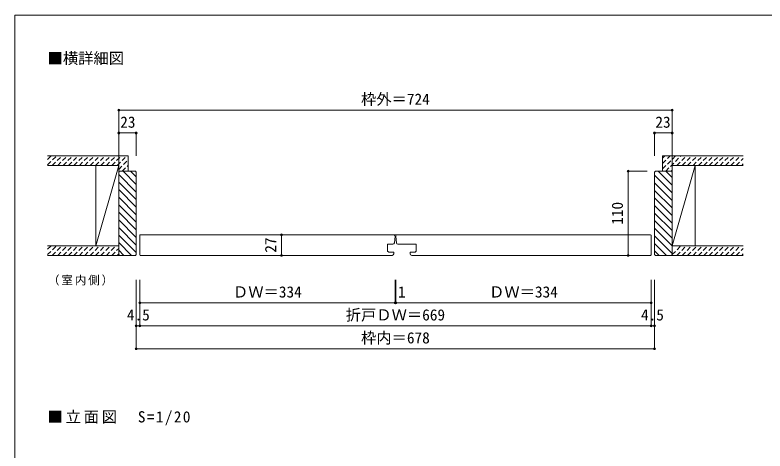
# Model space of a CAD drawing. Units: millimetres on the paper, with parts at other scales. Extents: x -197 to 198, y -138 to 137.
# Drawn here: x -197.2 to -1, y 23 to 137 of the extents above; entities that cross this region are included whole.
import ezdxf
from ezdxf.enums import TextEntityAlignment as Align

# ---------------------------------------------------------------- set-up
doc = ezdxf.new("R2010")
doc.units = ezdxf.units.MM
doc.header["$PDMODE"] = 32
doc.header["$PDSIZE"] = 0.5
doc.linetypes.add('DASHED1', pattern=[1.8, 1.2, -0.6])
for name, color, linetype, lineweight in [('0-3_仕上げ', 2, 'Continuous', 9), ('0-4_枠', 3, 'Continuous', 9), ('0-6_扉', 6, 'Continuous', 9), ('0-A_文字', 7, 'Continuous', 9), ('0-B_寸法', 7, 'Continuous', 9), ('0-C_ハッチ', 4, 'DASHED1', 9), ('F-0_補助線', 7, 'Continuous', 9)]:
    doc.layers.add(name, color=color, linetype=linetype, lineweight=lineweight)
doc.styles.add('ＭＳ ゴシック', font='')
doc.styles.get('ＭＳ ゴシック').set_extended_font_data('MS Gothic')

msp = doc.modelspace()

# ---------------------------------------------------------------- linework, layer by layer
at = {"layer": '0-3_仕上げ'}
for p, q in [((-188.667, 100.15), (-167.568, 100.15)), ((-170.068, 74.15), (-170.068, 100.15)), ((-167.568, 96.15), (-167.568, 100.15)), ((-27.768, 100.15), (-6.669, 100.15)), ((-27.768, 100.15), (-27.768, 96.15)), ((-25.268, 100.15), (-25.268, 74.15)), ((-188.667, 97.65), (-170.068, 97.65)), ((-176.068, 76.65), (-176.068, 97.65)), ((-25.268, 97.65), (-6.669, 97.65)), ((-19.268, 76.65), (-19.268, 97.65)), ((-188.667, 76.65), (-170.068, 76.65)), ((-25.268, 76.65), (-6.669, 76.65)), ((-188.667, 74.15), (-170.068, 74.15)), ((-25.268, 74.15), (-6.669, 74.15))]:
    msp.add_line(p, q, dxfattribs=at)
at = {"layer": '0-3_仕上げ', "color": 7}
for p, q in [((-170.068, 97.65), (-176.068, 76.65)), ((-19.268, 97.65), (-25.268, 76.65))]:
    msp.add_line(p, q, dxfattribs=at)
at = {"layer": '0-4_枠'}
for p, q in [((-169.868, 96.15), (-170.068, 95.95)), ((-169.868, 96.15), (-165.668, 96.15)), ((-165.468, 95.95), (-165.668, 96.15)), ((-29.668, 96.15), (-29.868, 95.95)), ((-29.668, 96.15), (-25.468, 96.15)), ((-25.268, 95.95), (-25.468, 96.15)), ((-165.468, 95.95), (-165.468, 74.35)), ((-169.868, 74.15), (-165.668, 74.15)), ((-165.468, 74.35), (-165.668, 74.15)), ((-29.668, 74.15), (-25.468, 74.15))]:
    msp.add_line(p, q, dxfattribs=at)
for points in [[(-169.868, 74.15), (-170.068, 74.35), (-170.068, 95.95)], [(-29.668, 74.15), (-29.868, 74.35), (-29.868, 95.95)], [(-25.268, 95.95), (-25.268, 74.35), (-25.468, 74.15)]]:
    msp.add_lwpolyline(points, dxfattribs=at)
at = {"layer": '0-6_扉'}
for p, q in [((-164.568, 79.409), (-164.427, 79.55)), ((-164.568, 79.409), (-164.427, 79.55)), ((-164.568, 79.409), (-164.427, 79.55)), ((-164.568, 79.409), (-164.427, 79.55)), ((-164.568, 79.409), (-164.427, 79.55)), ((-164.568, 79.409), (-164.427, 79.55)), ((-164.568, 79.409), (-164.568, 74.291)), ((-164.568, 79.409), (-164.568, 74.291)), ((-164.568, 79.409), (-164.568, 74.291)), ((-164.568, 79.409), (-164.568, 74.291)), ((-97.918, 77.415), (-97.77, 79.115)), ((-97.418, 77.415), (-97.566, 79.115)), ((-30.909, 79.55), (-97.285, 79.55)), ((-97.168, 79.55), (-88.568, 79.55)), ((-30.909, 79.55), (-88.568, 79.55)), ((-48.768, 79.55), (-33.768, 79.55)), ((-30.768, 79.409), (-30.909, 79.55)), ((-30.768, 79.409), (-30.909, 79.55)), ((-30.768, 79.409), (-30.909, 79.55)), ((-30.768, 79.409), (-30.909, 79.55)), ((-30.768, 79.409), (-30.768, 74.291)), ((-30.768, 79.409), (-30.768, 74.291)), ((-99.718, 75.233), (-99.718, 77.05)), ((-98.317, 77.05), (-99.718, 77.05)), ((-97.019, 77.05), (-92.218, 77.05)), ((-92.218, 75.233), (-92.218, 77.047)), ((-98.118, 74.95), (-98.118, 74.55)), ((-98.118, 74.95), (-98.118, 74.55)), ((-98.118, 74.55), (-98.118, 74.578)), ((-92.501, 74.95), (-93.818, 74.95)), ((-93.818, 74.55), (-93.818, 74.95)), ((-92.501, 74.95), (-92.218, 75.233)), ((-164.568, 74.291), (-164.427, 74.15)), ((-164.568, 74.291), (-164.427, 74.15)), ((-164.568, 74.291), (-164.427, 74.15)), ((-164.568, 74.291), (-164.427, 74.15)), ((-164.568, 74.291), (-164.427, 74.15)), ((-164.568, 74.291), (-164.427, 74.15)), ((-164.568, 74.291), (-164.427, 74.15)), ((-164.568, 74.291), (-164.427, 74.15)), ((-98.518, 74.15), (-164.427, 74.15)), ((-30.909, 74.15), (-93.418, 74.15)), ((-86.518, 74.15), (-93.418, 74.15)), ((-59.856, 74.15), (-39.856, 74.15)), ((-48.768, 74.15), (-33.768, 74.15)), ((-30.768, 74.291), (-30.909, 74.15)), ((-30.768, 74.291), (-30.909, 74.15)), ((-30.768, 74.291), (-30.909, 74.15)), ((-30.768, 74.291), (-30.909, 74.15))]:
    msp.add_line(p, q, dxfattribs=at)
for points in [[(-164.568, 79.409), (-164.427, 79.55), (-86.051, 79.55)], [(-164.568, 79.409), (-164.427, 79.55), (-94.768, 79.55)], [(-99.718, 75.233), (-99.435, 74.95), (-98.118, 74.95)]]:
    msp.add_lwpolyline(points, dxfattribs=at)
for centre, start, end in [((-98.168, 79.15), 355, 90), ((-98.168, 79.15), 355, 90), ((-97.168, 79.15), 90, 185), ((-98.317, 77.45), 270, 355), ((-97.019, 77.45), 185, 270), ((-98.518, 74.55), 270, 0), ((-98.518, 74.55), 270, 0), ((-93.418, 74.55), 180, 270)]:
    msp.add_arc(centre, 0.4, start, end, dxfattribs=at)
at = {"layer": '0-B_寸法', "color": 4}
for p, q in [((-170.068, 112.15), (-25.268, 112.15)), ((-170.068, 112.15), (-170.068, 100.15)), ((-25.268, 112.15), (-25.268, 100.15)), ((-170.068, 106.15), (-170.068, 100.15)), ((-170.068, 106.15), (-165.468, 106.15)), ((-165.468, 106.15), (-165.468, 100.15)), ((-29.868, 106.15), (-25.268, 106.15)), ((-29.868, 106.15), (-29.868, 100.15)), ((-25.268, 106.15), (-25.268, 100.15)), ((-36.768, 96.15), (-36.768, 74.15)), ((-36.768, 96.15), (-31.768, 96.15)), ((-127.486, 79.55), (-127.486, 74.15)), ((-36.768, 74.15), (-31.768, 74.15)), ((-165.468, 55.75), (-165.468, 67.75)), ((-164.568, 61.75), (-164.568, 67.75)), ((-97.77, 61.75), (-97.77, 67.75)), ((-97.566, 61.75), (-97.566, 67.75)), ((-30.768, 61.75), (-30.768, 67.75)), ((-29.868, 55.75), (-29.868, 67.75)), ((-164.568, 61.75), (-97.77, 61.75)), ((-164.568, 55.75), (-164.568, 61.75)), ((-97.77, 61.75), (-97.566, 61.75)), ((-97.566, 61.75), (-30.768, 61.75)), ((-30.768, 55.75), (-30.768, 61.75)), ((-165.468, 55.75), (-164.568, 55.75)), ((-165.468, 49.75), (-165.468, 55.75)), ((-164.568, 55.75), (-30.768, 55.75)), ((-30.768, 55.75), (-29.868, 55.75)), ((-29.868, 49.75), (-29.868, 55.75)), ((-165.468, 49.75), (-29.868, 49.75))]:
    msp.add_line(p, q, dxfattribs=at)
at = {"layer": '0-B_寸法'}
for p in [(-170.068, 112.15), (-25.268, 112.15), (-170.068, 106.15), (-165.468, 106.15), (-29.868, 106.15), (-25.268, 106.15), (-36.768, 96.15), (-127.486, 79.55), (-127.486, 74.15), (-36.768, 74.15), (-164.568, 61.75), (-97.77, 61.75), (-97.566, 61.75), (-30.768, 61.75), (-165.468, 55.75), (-164.568, 55.75), (-30.768, 55.75), (-29.868, 55.75), (-165.468, 49.75), (-29.868, 49.75)]:
    msp.add_point(p, dxfattribs=at)
at = {"layer": '0-C_ハッチ'}
for p, q in [((-188.667, 97.837), (-186.353, 100.15)), ((-188.667, 99.251), (-187.768, 100.15)), ((-187.439, 97.65), (-184.939, 100.15)), ((-186.025, 97.65), (-183.525, 100.15)), ((-184.611, 97.65), (-182.111, 100.15)), ((-183.197, 97.65), (-180.697, 100.15)), ((-181.782, 97.65), (-179.282, 100.15)), ((-180.368, 97.65), (-177.868, 100.15)), ((-178.954, 97.65), (-176.454, 100.15)), ((-177.54, 97.65), (-175.04, 100.15)), ((-176.126, 97.65), (-173.626, 100.15)), ((-174.711, 97.65), (-172.211, 100.15)), ((-173.297, 97.65), (-170.797, 100.15)), ((-171.883, 97.65), (-169.383, 100.15)), ((-170.469, 97.65), (-167.969, 100.15)), ((-27.768, 96.764), (-24.382, 100.15)), ((-27.768, 98.178), (-25.796, 100.15)), ((-27.768, 99.592), (-27.21, 100.15)), ((-26.968, 96.15), (-22.968, 100.15)), ((-24.053, 97.65), (-21.553, 100.15)), ((-22.639, 97.65), (-20.139, 100.15)), ((-21.225, 97.65), (-18.725, 100.15)), ((-19.811, 97.65), (-17.311, 100.15)), ((-18.397, 97.65), (-15.897, 100.15)), ((-16.982, 97.65), (-14.482, 100.15)), ((-15.568, 97.65), (-13.068, 100.15)), ((-14.154, 97.65), (-11.654, 100.15)), ((-12.74, 97.65), (-10.24, 100.15)), ((-11.326, 97.65), (-8.826, 100.15)), ((-9.911, 97.65), (-7.411, 100.15)), ((-170.068, 96.636), (-167.568, 99.136)), ((-8.497, 97.65), (-6.669, 99.478)), ((-169.14, 96.15), (-167.568, 97.722)), ((-25.553, 96.15), (-25.268, 96.435)), ((-7.083, 97.65), (-6.669, 98.063)), ((-188.667, 74.337), (-186.353, 76.65)), ((-188.667, 75.751), (-187.768, 76.65)), ((-187.439, 74.15), (-184.939, 76.65)), ((-186.025, 74.15), (-183.525, 76.65)), ((-184.611, 74.15), (-182.111, 76.65)), ((-183.197, 74.15), (-180.697, 76.65)), ((-181.782, 74.15), (-179.282, 76.65)), ((-180.368, 74.15), (-177.868, 76.65)), ((-178.954, 74.15), (-176.454, 76.65)), ((-177.54, 74.15), (-175.04, 76.65)), ((-176.126, 74.15), (-173.626, 76.65)), ((-174.711, 74.15), (-172.211, 76.65)), ((-173.297, 74.15), (-170.797, 76.65)), ((-25.268, 74.35), (-22.968, 76.65)), ((-24.053, 74.15), (-21.553, 76.65)), ((-22.639, 74.15), (-20.139, 76.65)), ((-21.225, 74.15), (-18.725, 76.65)), ((-19.811, 74.15), (-17.311, 76.65)), ((-18.397, 74.15), (-15.897, 76.65)), ((-16.982, 74.15), (-14.482, 76.65)), ((-15.568, 74.15), (-13.068, 76.65)), ((-14.154, 74.15), (-11.654, 76.65)), ((-12.74, 74.15), (-10.24, 76.65)), ((-11.326, 74.15), (-8.826, 76.65)), ((-9.911, 74.15), (-7.411, 76.65)), ((-171.883, 74.15), (-170.068, 75.965)), ((-8.497, 74.15), (-6.669, 75.978)), ((-170.469, 74.15), (-170.068, 74.551)), ((-7.083, 74.15), (-6.669, 74.563))]:
    msp.add_line(p, q, dxfattribs=at)
at = {"layer": '0-C_ハッチ', "linetype": 'Continuous'}
for p, q in [((-168.926, 96.15), (-165.468, 92.692)), ((-166.946, 96.15), (-165.468, 94.672)), ((-28.926, 96.15), (-25.268, 92.492)), ((-26.946, 96.15), (-25.268, 94.472)), ((-170.068, 95.312), (-165.468, 90.712)), ((-29.868, 95.112), (-25.268, 90.512)), ((-170.068, 93.332), (-165.468, 88.732)), ((-29.868, 93.132), (-25.268, 88.532)), ((-170.068, 91.352), (-165.468, 86.752)), ((-29.868, 91.152), (-25.268, 86.552)), ((-170.068, 89.373), (-165.468, 84.773)), ((-29.868, 89.173), (-25.268, 84.573)), ((-170.068, 87.393), (-165.468, 82.793)), ((-29.868, 87.193), (-25.268, 82.593)), ((-170.068, 85.413), (-165.468, 80.813)), ((-170.068, 85.413), (-165.468, 80.813)), ((-29.868, 85.213), (-25.268, 80.613)), ((-29.868, 85.213), (-25.268, 80.613)), ((-170.068, 83.433), (-165.468, 78.833)), ((-170.068, 83.433), (-165.468, 78.833)), ((-29.868, 83.233), (-25.268, 78.633)), ((-29.868, 83.233), (-25.268, 78.633)), ((-170.068, 81.453), (-165.468, 76.853)), ((-29.868, 81.253), (-25.268, 76.653)), ((-170.068, 79.473), (-165.468, 74.873)), ((-29.868, 79.273), (-25.268, 74.673)), ((-170.068, 77.493), (-166.725, 74.15)), ((-29.868, 77.293), (-26.725, 74.15)), ((-170.068, 75.513), (-168.705, 74.15)), ((-29.868, 75.313), (-28.705, 74.15))]:
    msp.add_line(p, q, dxfattribs=at)
at = {"layer": 'F-0_補助線', "color": 3, "lineweight": 18}
msp.add_lwpolyline([(-197.2, 137), (197.8, 137), (197.8, -138), (-197.2, -138)], close=True, dxfattribs=at)

# ---------------------------------------------------------------- texts
at = {"layer": '0-A_文字', "style": 'ＭＳ ゴシック'}
msp.add_text('■横詳細図', height=2.933, dxfattribs=at).set_placement((-188.667, 123.333), align=Align.BOTTOM_LEFT)
at = {"layer": '0-A_文字', "attachment_point": 7, "style": 'ＭＳ ゴシック'}
for s, insert, char_height in [('\\T1.17;（室内側）', (-188.567, 66.25), 2.199), ('\\T1.18;■立面図\u3000S=1/20', (-188.667, 29.75), 2.933)]:
    msp.add_mtext(s, dxfattribs=dict(at, insert=insert, char_height=char_height))
at = {"layer": '0-B_寸法', "style": 'ＭＳ ゴシック'}
for s, p in [('枠外＝724', (-106.668, 112.65)), ('23', (-169.668, 106.65)), ('23', (-29.668, 106.65)), ('ＤＷ＝334', (-140.169, 62.25)), ('1', (-97.006, 62.25)), ('ＤＷ＝334', (-73.167, 62.25)), ('4.5', (-167.918, 56.25)), ('折戸ＤＷ＝669', (-110.668, 56.25)), ('4.5', (-33.418, 56.25)), ('枠内＝678', (-106.668, 50.25))]:
    msp.add_text(s, height=2.933, dxfattribs=at).set_placement(p, align=Align.BOTTOM_LEFT)
for s, p in [('110', (-37.268, 82.15)), ('27', (-127.986, 74.85))]:
    msp.add_text(s, height=2.933, rotation=90, dxfattribs=at).set_placement(p, align=Align.BOTTOM_LEFT)

doc.saveas('drawing.dxf')
